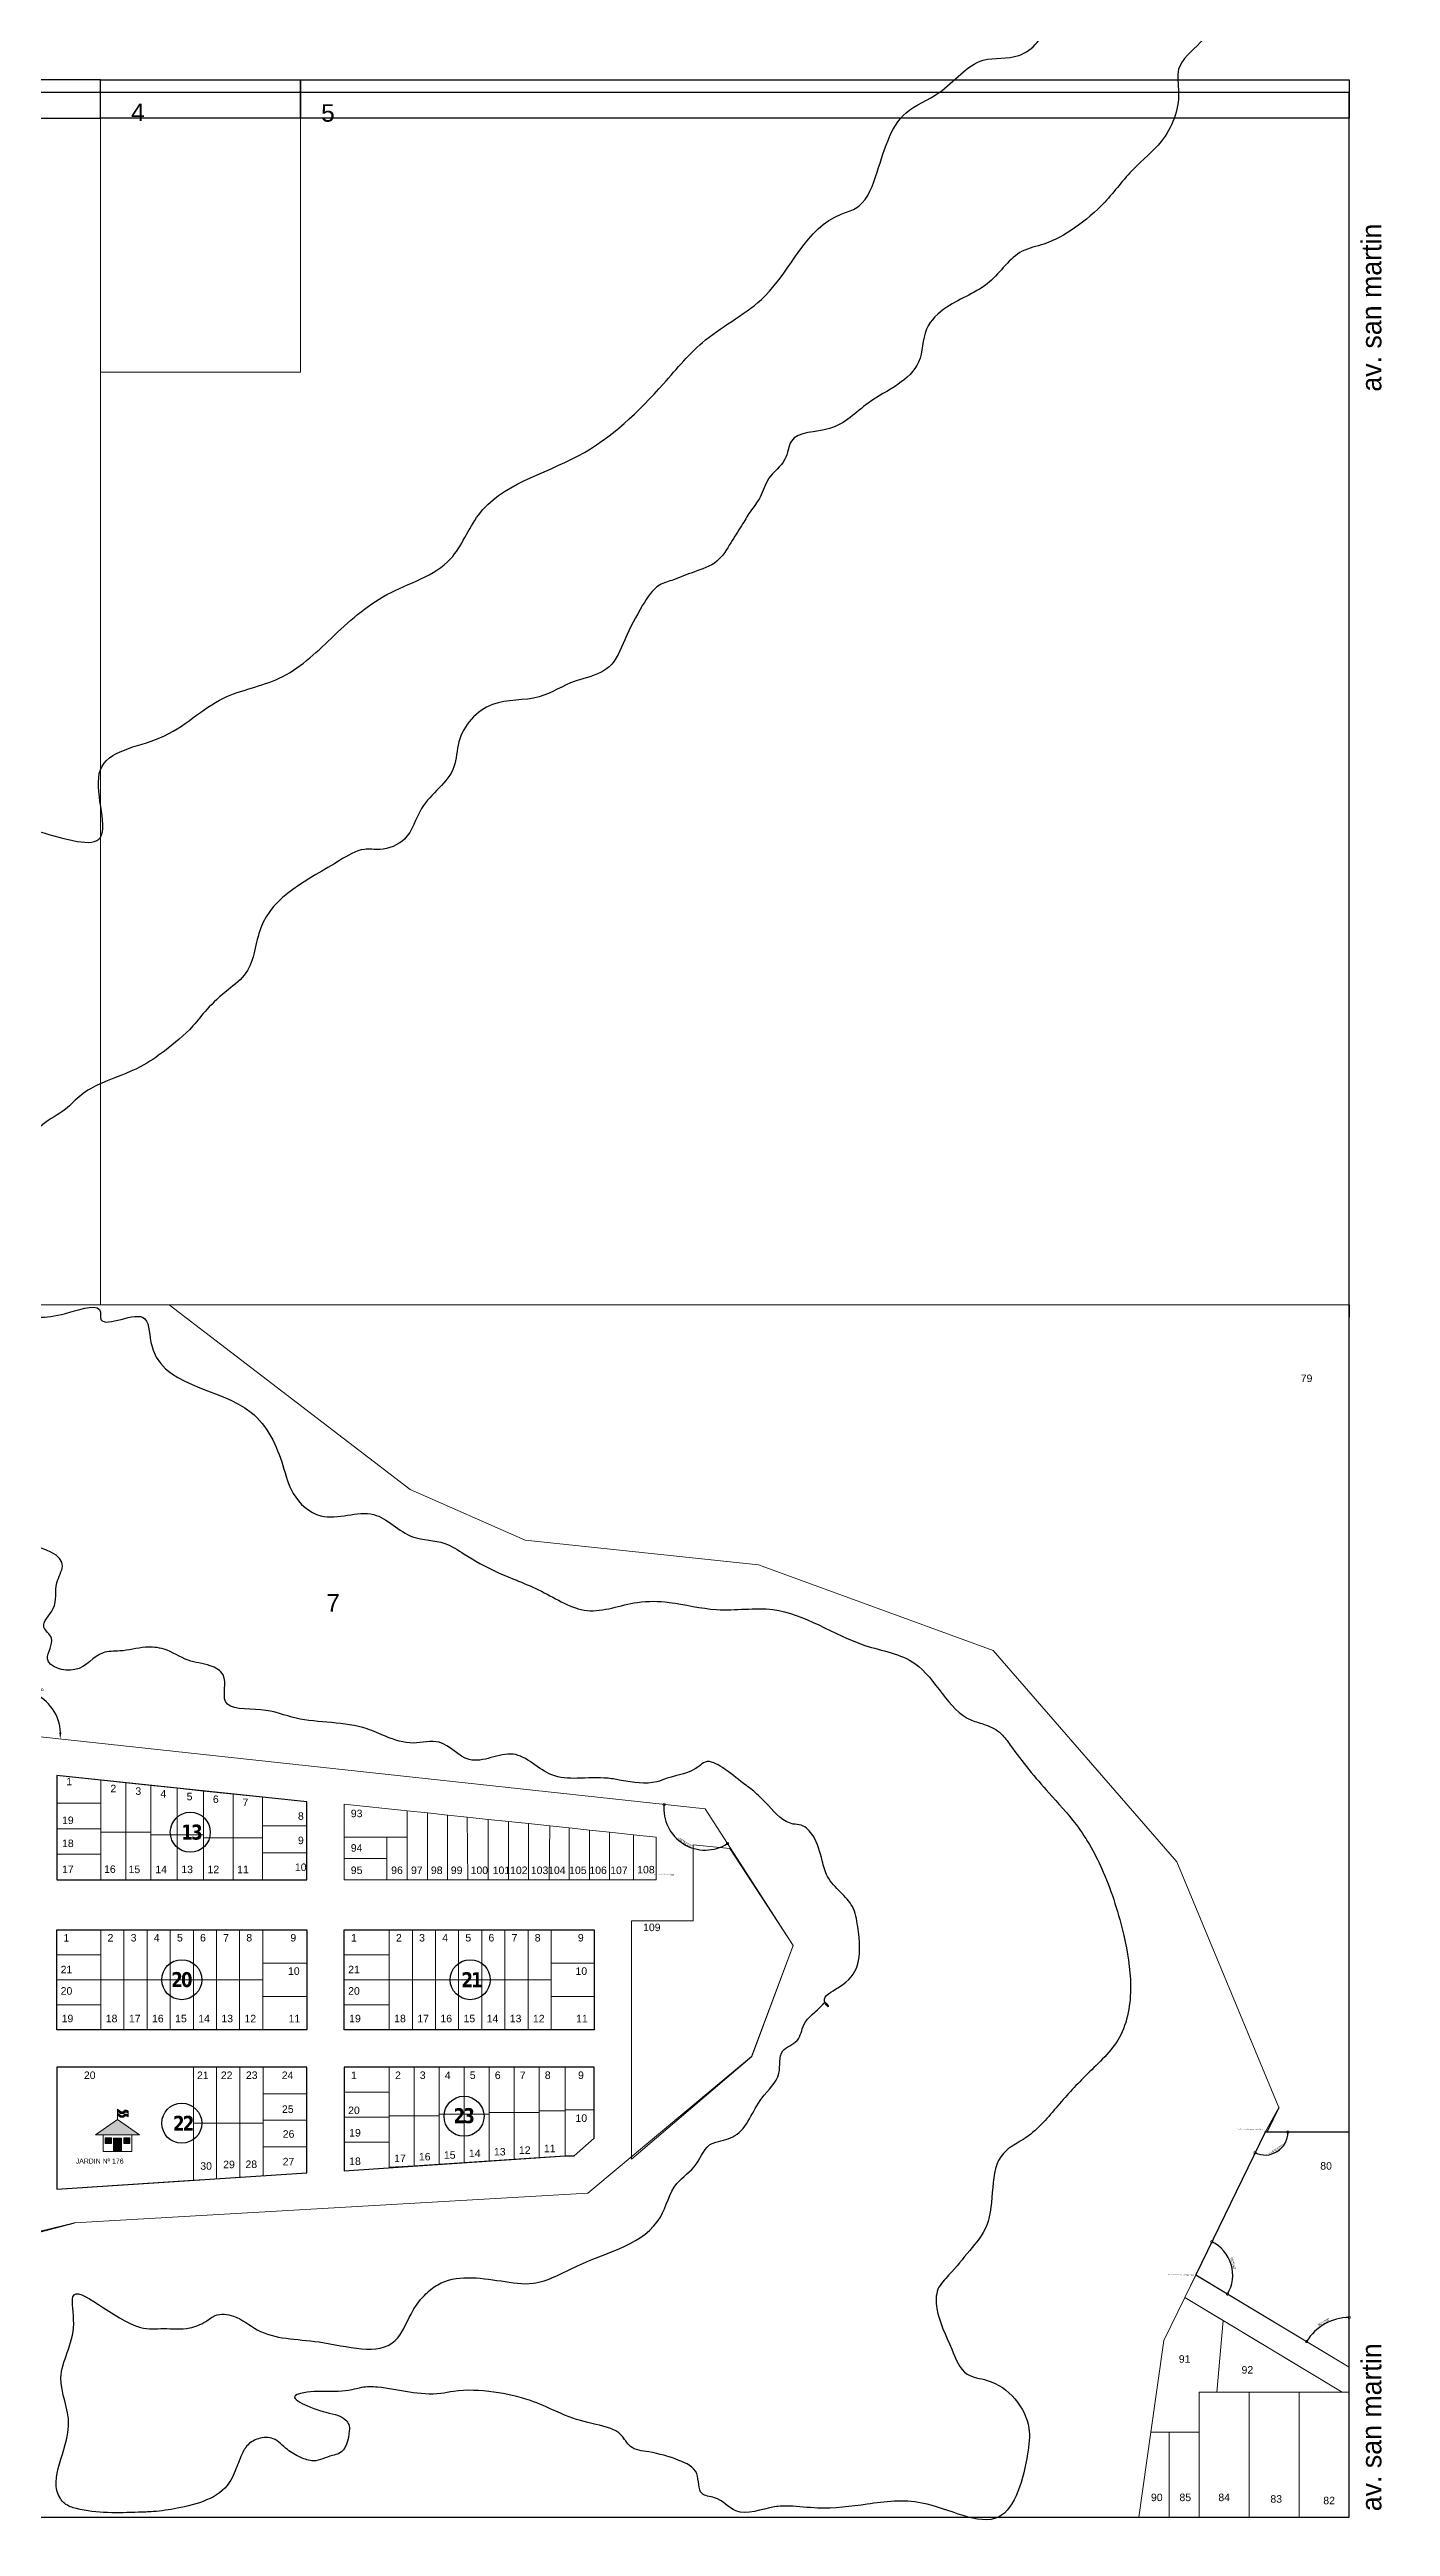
# Model space of a CAD drawing. Header units: millimetres. Extents: x 0 to 6558, y 60 to 10727.
# Drawn here: x 2660 to 3196, y 8426 to 9417 of the extents above; entities that cross this region are included whole.
import ezdxf

# ---------------------------------------------------------------- set-up
doc = ezdxf.new("R2010")
doc.units = ezdxf.units.MM
for name, color, linetype, lineweight in [('0 LAGUNA', 140, 'Continuous', 30), ('0 N° DE PARCELA', 255, 'Continuous', 25), ('0 SIG - PARCELAS', 252, 'Continuous', 18), ('EQUIPAMIENTOS', 10, 'Continuous', 18)]:
    doc.layers.add(name, color=color, linetype=linetype, lineweight=lineweight)
for name, color, linetype in [('0 NOMBRE DE CALLES', 255, 'Continuous'), ('0 N° DE MANZANA', 255, 'Continuous'), ('0 SIG - CHACRAS', 253, 'Continuous'), ('0 SIG - MANZANAS', 253, 'Continuous'), ('12ESPECIAL', 7, 'Continuous')]:
    doc.layers.add(name, color=color, linetype=linetype)
doc.layers.add('auxiliares', color=3, linetype='Continuous', plot=False)
doc.styles.add('ARIAL', font='arial.ttf')
doc.styles.get("Standard").update_dxf_attribs({"font": 'arial.ttf'})
doc.styles.add('STYLE1', font='arial.ttf')
doc.styles.add('taller4', font='', dxfattribs={"height": 0.9})
doc.styles.get('taller4').set_extended_font_data('Arial', italic=True, bold=True)
doc.dimstyles.new('Copia de 1-100', dxfattribs={"dimscale": 200, "dimtxt": 0.05, "dimasz": 0.01, "dimexe": 0.0035, "dimexo": 0.0035, "dimgap": 0.0015, "dimtad": 1, "dimzin": 4, "dimdsep": 46, "dimtxsty": 'ARIAL', "dimblk": 'DOTSMALL', "dimcen": 0.009, "dimdle": 0.0015, "dimclrd": 6, "dimclre": 256, "dimclrt": 6, "dimazin": 0, "dimtfac": 1, "dimtmove": 2, "dimatfit": 2, "dimldrblk": 'DOTSMALL', "dimfxl": 0.035, "dimfxlon": 1, "dimtfillclr": 6, "dimtolj": 2, "dimtzin": 0, "dimlwd": -1, "dimlwe": -1, "dimarcsym": 0})
doc.dimstyles.new('ISO-25', dxfattribs={"dimtxt": 2.5, "dimasz": 2.5, "dimexe": 1.25, "dimexo": 0.625, "dimtad": 1, "dimtxsty": 'Standard', "dimcen": 2.5, "dimadec": 0, "dimazin": 0, "dimtfac": 1, "dimtmove": 0, "dimatfit": 3, "dimfxl": 1, "dimarcsym": 0})

# ---------------------------------------------------------------- blocks, each defined once
blk = doc.blocks.new('ESCUELA')
at = {"linetype": 'Continuous'}
blk.add_hatch(color=256, dxfattribs=at).paths.add_polyline_path([(15.5, 33.6), (-29.1, 64.4), (-73.8, 33.6)])
h = blk.add_hatch(color=130, dxfattribs=at)
edge = h.paths.add_edge_path()
edge.add_spline(control_points=[(-7.8, 81.5), (-10.1, 82.8), (-13.9, 84.9), (-19.3, 77.2), (-24.9, 81.8), (-29.1, 85.3)], knot_values=[0, 0, 0, 0, 2.102185, 3.349937, 7.23201, 7.23201, 7.23201, 7.23201], degree=3, periodic=0)
edge.add_line((-29.1, 85.3), (-29.1, 81.5))
edge.add_spline(control_points=[(-29.1, 81.5), (-24.9, 78), (-19.3, 73.4), (-13.9, 81.1), (-10.1, 79), (-7.8, 77.7)], knot_values=[0, 0, 0, 0, 3.882072, 5.129825, 7.23201, 7.23201, 7.23201, 7.23201], degree=3, periodic=0)
edge.add_line((-7.8, 77.7), (-7.8, 81.5))
edge = h.paths.add_edge_path()
edge.add_spline(control_points=[(-7.8, 73.4), (-10.1, 74.7), (-13.9, 76.8), (-19.3, 69.1), (-24.9, 73.7), (-29.1, 77.2)], knot_values=[0, 0, 0, 0, 2.102185, 3.349937, 7.23201, 7.23201, 7.23201, 7.23201], degree=3, periodic=0)
edge.add_line((-29.1, 77.2), (-29.1, 73.8))
edge.add_spline(control_points=[(-29.1, 73.8), (-24.9, 70.3), (-19.3, 65.7), (-13.9, 73.5), (-10.1, 71.3), (-7.8, 70)], knot_values=[0, 0, 0, 0, 3.882072, 5.129825, 7.23201, 7.23201, 7.23201, 7.23201], degree=3, periodic=0)
edge.add_line((-7.8, 70), (-7.8, 73.4))
h = blk.add_hatch(color=256, dxfattribs=at)
h.paths.add_polyline_path([(-53.8, 27.3), (-53.8, 16.3), (-41.6, 16.3), (-41.6, 27.3)])
h.paths.add_polyline_path([(-21.1, 26.9), (-37.1, 26.9), (-37.1, 0), (-21.1, 0)])
h.paths.add_polyline_path([(-4.4, 27.3), (-16.7, 27.3), (-16.7, 16.3), (-4.4, 16.3)])
for p, q in [((-29.1, 64.4), (-73.8, 33.6)), ((-29.1, 64.4), (-29.1, 85.3)), ((-29.1, 64.4), (15.5, 33.6)), ((-73.8, 33.6), (15.5, 33.6))]:
    blk.add_line(p, q, dxfattribs=at)
at = {"color": 130, "linetype": 'Continuous'}
blk.add_line((-7.8, 81.5), (-7.8, 70), dxfattribs=at)
at = {"linetype": 'Continuous'}
blk.add_lwpolyline([(0, 33.6), (0, 0), (-58.2, 0), (-58.2, 33.6)], dxfattribs=at)
for points in [[(-53.8, 27.3), (-41.6, 27.3), (-41.6, 16.3), (-53.8, 16.3)], [(-37.1, 26.9), (-21.1, 26.9), (-21.1, 0), (-37.1, 0)], [(-4.4, 27.3), (-16.7, 27.3), (-16.7, 16.3), (-4.4, 16.3)]]:
    blk.add_lwpolyline(points, close=True, dxfattribs=at)
at = {"color": 130, "linetype": 'Continuous'}
for points in [[(-29.1, 85.3), (-17.4, 80.6), (-14.4, 83.2), (-7.8, 81.5)], [(-29.1, 81.5), (-17.4, 76.8), (-14.4, 79.4), (-7.8, 77.7)], [(-29.1, 77.2), (-17.4, 72.5), (-14.4, 75.1), (-7.8, 73.4)], [(-29.1, 73.8), (-17.4, 69.1), (-14.4, 71.8), (-7.8, 70)]]:
    blk.add_spline(points, degree=3, dxfattribs=at)
blk = doc.blocks.new('_DotSmall')
at = {"color": 0, "linetype": 'ByBlock', "const_width": 0.5}
blk.add_lwpolyline([(-0.0625, 0, 1), (0.0625, 0, 1)], format="xyb", close=True, dxfattribs=at)
blk = doc.blocks.new('*D74')
at = {"layer": 'auxiliares', "color": 0, "transparency": 16777216}
blk.add_arc((3146.3, 8584.1), 9.13, 244.11111, 360, dxfattribs=at)
at = {"layer": 'auxiliares', "color": 0, "transparency": 16777216, "xscale": 2, "yscale": 2, "zscale": 2}
for p, rotation in [((3155.43, 8584.1), 89.99999999999967), ((3142.31, 8575.89), 154.1111111111119)]:
    blk.add_blockref('_DotSmall', p, dxfattribs=dict(at, rotation=rotation))
at = {"layer": 'auxiliares', "color": 0, "transparency": 16777216, "insert": (3150.72, 8577.05), "char_height": 1, "attachment_point": 5, "rotation": 32.05556, "style": 'ARIAL'}
blk.add_mtext('\\A2;115°53\'20"', dxfattribs=at)
blk = doc.blocks.new('*D75')
at = {"layer": 'auxiliares', "color": 0, "transparency": 16777216}
blk.add_arc((3118.57, 8526.98), 14.8, 329.01621, 64.11111, dxfattribs=at)
at = {"layer": 'auxiliares', "color": 0, "transparency": 16777216, "xscale": 2, "yscale": 2, "zscale": 2}
for p, rotation in [((3125.04, 8540.29), 154.1111111111123), ((3131.26, 8519.36), 239.0162129114214)]:
    blk.add_blockref('_DotSmall', p, dxfattribs=dict(at, rotation=rotation))
at = {"layer": 'auxiliares', "color": 0, "transparency": 16777216, "insert": (3133.54, 8531.43), "char_height": 1, "attachment_point": 5, "rotation": 286.56366, "style": 'ARIAL'}
blk.add_mtext('\\A2;95°5\'42"', dxfattribs=at)
blk = doc.blocks.new('*D76')
at = {"layer": 'auxiliares', "color": 0, "transparency": 16777216}
blk.add_arc((3179.98, 8490.1), 19.89, 90, 149.01621, dxfattribs=at)
at = {"layer": 'auxiliares', "color": 0, "transparency": 16777216, "xscale": 2, "yscale": 2, "zscale": 2}
for p, rotation in [((3179.98, 8510), 359.9999999999999), ((3162.92, 8500.35), 239.0162129114217)]:
    blk.add_blockref('_DotSmall', p, dxfattribs=dict(at, rotation=rotation))
at = {"layer": 'auxiliares', "color": 0, "transparency": 16777216, "insert": (3169.78, 8508.12), "char_height": 1, "attachment_point": 5, "rotation": 29.50811, "style": 'ARIAL'}
blk.add_mtext('\\A2;59°0\'58"', dxfattribs=at)
blk = doc.blocks.new('*D72')
at = {"layer": 'auxiliares', "color": 0, "lineweight": -2, "transparency": 16777216}
blk.add_arc((2646.57, 8743.32), 17.86, 1.85265, 132.71957, dxfattribs=at)
at = {"layer": 'auxiliares', "color": 0, "transparency": 16777216}
for points in [[(2634.76, 8756.15), (2634.15, 8756.72), (2632.74, 8754.61)], [(2664.83, 8743.88), (2664, 8743.91), (2664.32, 8741.39)]]:
    blk.add_solid(points, dxfattribs=at)
at = {"layer": 'auxiliares', "color": 0, "transparency": 16777216, "insert": (2654.19, 8761.52), "char_height": 2.5, "attachment_point": 5, "rotation": 337.28611}
blk.add_mtext('147°', dxfattribs=at)
blk = doc.blocks.new('*D73')
at = {"layer": 'auxiliares', "color": 0, "transparency": 16777216}
blk.add_arc((2922.36, 8713.48), 16.52, 173.825, 302.70556, dxfattribs=at)
at = {"layer": 'auxiliares', "color": 0, "transparency": 16777216, "xscale": 2, "yscale": 2, "zscale": 2}
for p, rotation in [((2905.94, 8715.25), 83.82500000000022), ((2931.28, 8699.58), 32.70555555555591)]:
    blk.add_blockref('_DotSmall', p, dxfattribs=dict(at, rotation=rotation))
at = {"layer": 'auxiliares', "color": 0, "transparency": 16777216, "insert": (2914.1, 8700.12), "char_height": 1, "attachment_point": 5, "rotation": 328.26528, "style": 'ARIAL'}
blk.add_mtext('\\A2;128°52\'50"', dxfattribs=at)

msp = doc.modelspace()

# ---------------------------------------------------------------- linework, layer by layer
at = {"layer": '0 LAGUNA'}
msp.add_spline([(2418.939, 9218.223), (2437.344, 9225.666), (2438.177, 9234.817), (2444.006, 9246.462), (2446.504, 9257.276), (2446.504, 9271.417), (2453.165, 9286.39), (2462.737, 9298.306), (2473.398, 9313.402), (2477.851, 9320.446), (2478.098, 9327.489), (2475.284, 9343.735), (2472.405, 9350.324), (2472.776, 9355.892), (2474.356, 9359.882), (2477.514, 9361.832), (2481.509, 9363.78), (2484.946, 9366.193), (2487.733, 9369.441), (2487.733, 9374.081), (2484.015, 9378.019), (2480.91, 9379.815), (2487.924, 9393.343), (2492.187, 9396.947), (2498.09, 9400.105), (2505.961, 9405.629), (2506.453, 9410.215), (2511.917, 9420.105), (2519.148, 9426.472), (2527.899, 9429.386), (2530.309, 9427.992), (2534.496, 9426.978), (2537.286, 9430.019), (2537.793, 9436.355), (2545.53, 9441.55), (2550.097, 9444.211), (2554.409, 9450.673), (2563.264, 9457.927), (2568.358, 9466.674), (2574.727, 9471.128), (2589.242, 9479.653), (2604.242, 9485.692), (2616.109, 9507.611), (2620.586, 9517.452), (2623.721, 9522.82), (2629.318, 9524.609), (2635.139, 9524.609), (2637.378, 9525.504), (2645.438, 9525.28), (2661.558, 9524.833), (2676.111, 9532.661), (2677.007, 9540.713), (2679.469, 9546.752), (2681.708, 9552.344), (2691.56, 9556.251), (2702.082, 9566.658), (2710.814, 9567.329), (2718.874, 9567.553), (2737.124, 9591.932), (2738.248, 9598.669), (2751.409, 9608.215), (2763.762, 9614.391), (2778.585, 9632.2), (2796.626, 9643.039), (2806.191, 9651.588), (2811.225, 9662.15), (2815.756, 9669.19), (2845.473, 9690.574), (2867.703, 9696.681), (2883.819, 9701.678), (2894.934, 9708.34), (2907.161, 9713.892), (2916.608, 9721.664), (2936.616, 9731.658), (2944.952, 9736.654), (2951.621, 9743.872), (2953.844, 9751.089), (2954.4, 9763.858), (2948.286, 9775.967), (2938.283, 9775.967), (2924.945, 9769.966), (2904.382, 9766.079), (2893.823, 9758.307), (2884.375, 9749.424), (2873.816, 9740.541), (2863.257, 9731.658), (2849.919, 9726.661), (2832.135, 9719.999), (2822.131, 9716.112), (2809.905, 9713.337), (2804.347, 9708.34), (2790.679, 9701.122), (2790.679, 9700.012), (2779.894, 9703.343), (2776.56, 9705.564), (2761.554, 9706.119), (2749.884, 9701.678), (2744.882, 9695.571), (2735.99, 9685.577), (2724.189, 9678.36), (2710.425, 9676.694), (2698.755, 9655.597), (2692.086, 9650.045), (2677.081, 9641.717), (2663.187, 9631.169), (2652.719, 9617.101), (2644.273, 9603.381), (2639.685, 9606.627), (2630.125, 9605.1), (2626.492, 9600.516), (2624.007, 9594.213), (2622.669, 9587.528), (2618.654, 9582.18), (2614.256, 9577.023), (2607.183, 9571.294), (2601.256, 9566.71), (2593.608, 9564.609), (2590.167, 9563.845), (2586.535, 9563.272), (2571.759, 9562.187), (2561.004, 9550.907), (2557.509, 9544.46), (2548.906, 9534.254), (2539.496, 9528.614), (2513.155, 9505.812), (2491.846, 9491.392), (2471.226, 9481.092), (2448.861, 9461.351), (2443.873, 9455.704), (2434.895, 9446.07), (2426.582, 9437.766), (2418.934, 9433.115), (2408.958, 9426.139), (2400.644, 9420.105), (2395.989, 9420.105), (2392.663, 9414.512), (2386.678, 9409.197), (2382.688, 9400.105), (2380.028, 9393.584), (2380.36, 9388.269), (2392.663, 9383.286), (2395.656, 9383.286), (2399.979, 9382.289), (2401.309, 9379.632), (2385.987, 9381.781), (2381.536, 9387.232), (2367.608, 9390.244), (2356.838, 9386.371), (2352.818, 9383.646), (2348.941, 9380.633), (2346.069, 9378.195), (2330.068, 9365.158), (2326.897, 9354.548), (2326.676, 9344.439), (2319.388, 9325.672), (2310.206, 9318.142), (2308.152, 9309.573), (2303.199, 9304.866), (2310.085, 9296.055), (2303.757, 9286.946), (2302.64, 9283.524), (2302.566, 9279.21), (2290.094, 9235.81), (2290.872, 9207.826), (2290.872, 9193.834), (2293.985, 9176.733), (2298.653, 9163.518), (2299.431, 9157.299), (2304.1, 9142.53), (2316.268, 9108.573), (2343.103, 9093.253), (2344.637, 9083.296), (2351.538, 9075.636), (2360.738, 9065.679), (2364.572, 9063.381), (2370.706, 9059.551), (2370.706, 9051.892), (2372.239, 9044.998), (2373.006, 9032.743), (2378.373, 9027.382), (2386.807, 9025.85), (2403.675, 9025.85), (2413.643, 9030.445), (2419.01, 9038.105), (2425.144, 9038.105), (2428.211, 9035.041), (2428.977, 9025.85), (2429.744, 9019.722), (2430.511, 9012.828), (2432.044, 9005.935), (2435.111, 9002.871), (2444.312, 8998.275), (2480.348, 8994.445), (2491.082, 8995.977), (2504.117, 8995.977), (2517.918, 8992.148), (2523.285, 8988.318), (2523.285, 8982.19), (2527.886, 8973.765), (2533.253, 8967.637), (2534.786, 8963.807), (2535.553, 8950.02), (2534.786, 8941.595), (2520.218, 8936.233), (2516.384, 8925.509), (2500.208, 8920.903), (2484.615, 8919.487), (2478.945, 8918.071), (2471.858, 8909.865), (2472.803, 8899.19), (2482.253, 8893.053), (2491.703, 8891.637), (2495.483, 8893.525), (2499.735, 8894.469), (2506.351, 8894.469), (2507.768, 8887.861), (2507.296, 8882.669), (2507.768, 8877.004), (2508.713, 8870.868), (2512.021, 8867.092), (2517.691, 8863.315), (2529.031, 8859.539), (2529.503, 8870.396), (2533.283, 8877.004), (2538.953, 8880.309), (2545.568, 8879.365), (2548.876, 8877.476), (2550.294, 8867.564), (2546.986, 8864.732), (2546.041, 8862.372), (2546.986, 8854.819), (2549.821, 8850.571), (2554.074, 8850.571), (2553.601, 8844.907), (2555.491, 8838.77), (2561.161, 8834.994), (2572.711, 8835.93), (2578.757, 8843.018), (2574.864, 8858.595), (2577.226, 8862.844), (2583.842, 8865.676), (2597.072, 8865.204), (2602.742, 8866.62), (2605.577, 8867.092), (2611.72, 8863.787), (2616.917, 8859.539), (2621.642, 8860.955), (2623.06, 8853.403), (2616.445, 8851.043), (2611.72, 8843.962), (2606.994, 8842.074), (2603.687, 8831.69), (2602.269, 8823.193), (2601.324, 8820.361), (2606.049, 8809.504), (2610.302, 8812.809), (2612.192, 8820.361), (2620.697, 8818.473), (2619.28, 8812.809), (2618.807, 8809.032), (2620.967, 8801.469)], degree=3, dxfattribs=at)
at = {"layer": '0 LAGUNA', "start_tangent": (-0.6782069, -0.734871), "end_tangent": (-0.0487753, 0.9988098)}
msp.add_spline([(2418.939, 9218.223), (2418.939, 9208.07), (2416.681, 9200.738), (2413.858, 9189.458), (2411.035, 9179.305), (2408.776, 9172.537), (2408.776, 9159), (2408.776, 9147.156), (2408.776, 9135.875), (2411.035, 9124.595), (2418.939, 9108.238), (2430.231, 9096.957), (2443.782, 9091.881), (2454.509, 9088.497), (2472.576, 9081.729), (2482.174, 9073.832), (2494.595, 9071.012), (2502.5, 9066.5), (2551.221, 9076.645), (2565.562, 9078.237), (2576.717, 9079.828), (2589.465, 9079.828), (2613.367, 9079.828), (2632.968, 9081.984), (2630.39, 9101.421), (2630.66, 9102.121), (2680.439, 9102.121), (2680.439, 9129.176), (2704.196, 9141.912), (2729.691, 9157.83), (2752, 9165.79), (2772.716, 9181.708), (2795.024, 9199.219), (2820.52, 9213.546), (2831.626, 9231.056), (2871.527, 9254.745), (2905.688, 9283.588), (2922.468, 9301.099), (2946.191, 9318.609), (2976.682, 9351.425), (2982.335, 9353.63), (2990.511, 9366.365), (3002.775, 9392.004), (3015.948, 9400.105), (3033.591, 9412.999), (3047.803, 9414.917), (3055.101, 9420.105), (3059.326, 9425.662), (3067.392, 9431.034), (3072.002, 9435.638), (3089.645, 9462.228), (3098.59, 9474.601), (3106.847, 9479.413), (3114.416, 9489.036), (3109.095, 9502.196), (3126.113, 9505.533), (3128.178, 9511.032), (3136.434, 9516.531), (3143.315, 9526.155), (3149.508, 9535.091), (3153.636, 9541.277), (3154.325, 9551.588), (3159.141, 9556.399), (3162.582, 9563.273), (3164.646, 9570.147), (3179.979, 9594.447), (3191.023, 9607.347), (3199.979, 9618.73), (3204.979, 9636.183), (3204.979, 9652.878), (3216.848, 9670.206), (3235.722, 9693.31), (3241.735, 9713.332), (3247.748, 9726.68), (3263.782, 9740.028), (3276.475, 9749.372), (3285.828, 9757.38), (3293.845, 9763.387), (3307.207, 9763.387), (3313.887, 9763.387), (3325.913, 9766.724), (3349.964, 9768.059), (3367.334, 9768.059), (3382.7, 9766.057), (3374.015, 9756.046), (3355.976, 9750.039), (3343.951, 9738.693), (3341.279, 9729.35), (3335.934, 9720.006), (3327.249, 9708.66), (3315.892, 9700.651), (3305.203, 9676.625), (3301.194, 9662.609), (3289.169, 9630.574), (3285.16, 9627.237), (3273.135, 9609.885), (3264.45, 9596.537), (3251.088, 9591.865), (3237.727, 9582.521), (3229.042, 9577.182), (3215.68, 9568.506), (3213.676, 9559.162), (3199.979, 9559.162), (3180.079, 9559.162), (3180.079, 9547.816), (3179.979, 9524.457), (3172.255, 9509.775), (3164.906, 9494.424), (3142.38, 9460.371), (3134.274, 9445.332), (3120.378, 9420.105), (3111.74, 9409.445), (3111.74, 9400.105), (3104.746, 9380.553), (3093.746, 9369.564), (3082.166, 9356.261), (3070.008, 9345.85), (3057.849, 9339.488), (3049.164, 9336.596), (3036.054, 9324.307), (3019.049, 9314.24), (3010.861, 9305.432), (3007.712, 9292.219), (2999.525, 9283.411), (2987.559, 9275.861), (2972.1, 9265.651), (2956.823, 9260.601), (2954.232, 9253.355), (2947.738, 9245.633), (2944.337, 9238.219), (2940.317, 9232.35), (2936.916, 9226.79), (2932.587, 9219.994), (2927.021, 9212.581), (2917.745, 9208.256), (2909.706, 9205.167), (2904.14, 9203.005), (2897.337, 9194.973), (2890.176, 9181.186), (2883.921, 9170.319), (2873.859, 9165.7), (2870.324, 9164.614), (2855.989, 9158.337), (2837.215, 9155.268), (2823.809, 9140.302), (2821.854, 9130.374), (2808.882, 9113.665), (2802.055, 9101.389), (2792.156, 9097.296), (2786.012, 9097.296), (2776.112, 9092.863), (2744.544, 9065.859), (2738.666, 9047.915), (2731.481, 9041.064), (2722.99, 9033.234), (2717.438, 9026.709), (2706.008, 9016.595), (2696.537, 9010.397), (2680.439, 9003.546), (2672.697, 8998.978), (2666.492, 8993.432), (2657.348, 8987.233), (2648.997, 8979.654), (2632.489, 8977.112), (2619.792, 8976.467), (2600.851, 8973.858), (2595.952, 8973.858), (2578.692, 8963.736), (2566.895, 8954.57), (2565.584, 8942.784), (2568.206, 8930.344), (2587.213, 8931.653), (2593.768, 8931.653), (2602.288, 8929.034), (2610.229, 8920.471), (2628.505, 8910.105), (2637.025, 8910.105), (2644.891, 8910.105), (2656.689, 8910.105), (2668.182, 8912.106), (2680.439, 8912.106), (2680.439, 8910.105), (2697.325, 8910.105), (2700.602, 8900.224), (2740.744, 8872.077), (2753.426, 8850.77), (2757.553, 8839.636), (2768.613, 8830.673), (2789.743, 8831.191), (2805.318, 8822.31), (2818.188, 8819.673), (2825.977, 8815.375), (2838.611, 8808.403), (2856.857, 8800.512), (2875.078, 8792.814), (2895.234, 8796.063), (2907.916, 8796.063), (2926.939, 8793.183), (2949.42, 8793.183), (2986.238, 8778.876), (3006.219, 8771.618), (3028.924, 8748.935), (3034.373, 8747.121), (3040.731, 8743.491), (3044.364, 8738.955), (3059.803, 8719.902), (3070.702, 8707.2), (3081.601, 8688.147), (3089.774, 8662.743), (3092.499, 8642.782), (3087.958, 8621.914), (3075.243, 8607.398), (3063.436, 8594.696), (3050.721, 8581.994), (3041.639, 8575.643), (3034.862, 8546.589), (3028.173, 8536.822), (3019.854, 8526.98), (3015.475, 8521.294), (3015.037, 8513.639), (3020.956, 8497.339), (3027.118, 8487.337), (3035.204, 8484.837), (3051.813, 8465.732), (3051.315, 8455.492), (3039.615, 8430.105), (3009.028, 8435.757), (2987.132, 8435.296), (2967.31, 8433.712), (2955.976, 8434.55), (2950.1, 8434.201), (2934.591, 8432.648), (2926.043, 8437.881), (2921.08, 8439.534), (2918.943, 8447.522), (2911.864, 8452.804), (2899.747, 8456.182), (2892.42, 8458.434), (2888.757, 8462.938), (2878.613, 8467.161), (2866.496, 8470.82), (2862.551, 8472.509), (2852.407, 8476.732), (2837.754, 8480.11), (2821.692, 8480.391), (2816.62, 8479.547), (2791.26, 8482.085), (2784.846, 8481.932), (2781.028, 8481.017), (2759.168, 8479.13), (2759.129, 8479.116), (2770.65, 8472.068), (2778.584, 8468.963), (2779.806, 8467.132), (2779.996, 8464.637), (2775.835, 8455.537), (2773.239, 8454.774), (2765.602, 8452.638), (2760.562, 8454.011), (2755.225, 8457.103), (2749.566, 8461.487), (2743.609, 8461.487), (2739.027, 8458.588), (2736.613, 8454.337), (2733.987, 8447.756), (2732.002, 8443.941), (2711.153, 8433.665), (2701.482, 8432.323), (2695.706, 8432.054), (2670.856, 8433.53), (2666.154, 8435.543), (2664.408, 8437.556), (2667.723, 8466.899), (2664.651, 8485.783), (2669.737, 8507.443), (2669.451, 8518.305), (2696.462, 8506.021), (2705.709, 8505.547), (2716.142, 8505.784), (2722.543, 8508.389), (2726.337, 8510.758), (2733.687, 8510.521), (2743.171, 8505.073), (2767.911, 8500.184), (2798.3, 8500.717), (2804.697, 8511.368), (2810.029, 8518.825), (2815.36, 8523.086), (2840.701, 8524.58), (2853.49, 8523.661), (2871.339, 8530.707), (2904.432, 8550.164), (2911.053, 8563.55), (2918.788, 8571.307), (2925.185, 8579.614), (2926.61, 8580.073), (2934.248, 8582.736), (2945.019, 8597.715), (2951.824, 8607.686), (2953.4, 8616.608), (2959.134, 8620.824), (2961.805, 8627.103), (2969.488, 8635.341), (2970.283, 8635.939), (2971.564, 8634.303), (2970.472, 8635.5), (2974.531, 8641.273), (2982.818, 8649.67), (2983.343, 8666.463), (2981.242, 8674.335), (2976.514, 8680.107), (2971.261, 8686.405), (2969.16, 8692.702), (2965.482, 8702.674), (2960.754, 8706.872), (2957.603, 8707.397), (2947.621, 8714.744), (2942.368, 8719.992), (2937.64, 8723.665), (2929.235, 8729.963), (2922.387, 8732.171), (2919.779, 8730.416), (2907.171, 8725.676), (2902.969, 8724.304), (2888.785, 8724.853), (2883.531, 8725.676), (2871.133, 8725.676), (2861.017, 8727.048), (2845.504, 8735.317), (2827.948, 8733.185), (2815.954, 8740.092), (2805.611, 8739.793), (2794.53, 8742.479), (2787.143, 8745.463), (2758.714, 8749.75), (2744.573, 8753.109), (2730.431, 8756.468), (2729.521, 8767.021), (2724.349, 8770.711), (2715.484, 8772.925), (2705.88, 8777.353), (2698.493, 8778.091), (2688.151, 8776.615), (2681.502, 8775.877), (2670.159, 8769.156), (2659.291, 8773.495), (2660.817, 8781.781), (2657.862, 8786.209), (2661.556, 8793.589), (2663.033, 8803.921), (2665.249, 8810.563), (2651.213, 8819.419), (2640.132, 8819.419), (2634.961, 8810.563), (2631.127, 8806.916), (2620.967, 8801.469)], degree=3, dxfattribs=at)
at = {"layer": '0 N° DE MANZANA'}
for centre in [(2716.379, 8704.105), (2712.984, 8645.105), (2828.354, 8645.105), (2712.979, 8587.705), (2825.879, 8590.485)]:
    msp.add_circle(centre, 8, dxfattribs=at)
at = {"layer": '0 SIG - CHACRAS'}
msp.add_lwpolyline([(2199.979, 8430.105), (3179.979, 8430.105), (3179.979, 9400.105), (2199.979, 9400.105)], close=True, dxfattribs=at)
at = {"layer": '0 SIG - MANZANAS'}
for points in [[(2662.979, 8726.745), (2662.979, 8685.105), (2762.979, 8685.105), (2762.979, 8716.225), (2662.979, 8726.745)], [(2662.979, 8610.105), (2662.979, 8561.265), (2762.979, 8567.875), (2762.979, 8610.105), (2662.979, 8610.105)]]:
    msp.add_lwpolyline(points, dxfattribs=at)
for points in [[(2662.979, 8665.105), (2762.979, 8665.105), (2762.979, 8625.105), (2662.979, 8625.105)], [(2777.979, 8665.105), (2877.979, 8665.105), (2877.979, 8625.105), (2777.979, 8625.105)], [(2866.379, 8574.705), (2869.959, 8574.705), (2877.979, 8581.765), (2877.979, 8610.105), (2777.979, 8610.105), (2777.979, 8568.705)]]:
    msp.add_lwpolyline(points, close=True, dxfattribs=at)
at = {"layer": '0 SIG - PARCELAS'}
for points in [[(2199.979, 9405.105), (2199.979, 8915.105), (2680.439, 8915.105), (2680.439, 9405.105)], [(2760.439, 9405.105), (2760.439, 9288.255), (2680.439, 9288.255), (2680.439, 8915.105), (3179.979, 8915.105), (3179.979, 9405.105)], [(2554.279, 8430.105), (2543.703, 8517.112), (2670.016, 8547.852), (2875.374, 8559.712), (2940.837, 8614.399), (2957.48, 8658.782), (2922.359, 8713.476), (2646.568, 8743.315), (2436.329, 8915.105), (2707.979, 8915.105), (2804.396, 8841.173), (2850.33, 8820.922), (2943.614, 8811.094), (3037.575, 8776.87), (3111.033, 8692.324), (3151.837, 8593.951), (3146.299, 8584.105), (3118.573, 8526.978), (3114.189, 8517.944), (3105.867, 8500.797), (3100.657, 8464.105), (3095.829, 8430.105)], [(3179.979, 8915.105), (2707.979, 8915.105), (2804.396, 8841.173), (2850.33, 8820.922), (2943.614, 8811.094), (3037.575, 8776.87), (3111.033, 8692.324), (3151.837, 8593.951), (3146.299, 8584.105), (3179.979, 8584.105)], [(2680.629, 8724.895), (2680.629, 8715.705), (2662.979, 8715.705), (2662.979, 8726.745)], [(2690.629, 8723.835), (2690.629, 8704.105), (2680.629, 8704.115), (2680.629, 8724.895)], [(2700.629, 8722.785), (2700.629, 8704.105), (2690.629, 8704.105), (2690.629, 8723.835)], [(2711.129, 8721.675), (2711.129, 8703.005), (2700.629, 8703.005), (2700.629, 8722.785)], [(2721.629, 8720.575), (2721.629, 8703.005), (2711.129, 8703.005), (2711.129, 8721.675)], [(2733.479, 8719.325), (2733.479, 8701.905), (2721.629, 8701.905), (2721.629, 8720.575)], [(2662.979, 8705.505), (2680.629, 8705.505), (2680.629, 8715.705), (2662.979, 8715.705)], [(2745.329, 8718.075), (2745.329, 8701.905), (2733.479, 8701.905), (2733.479, 8719.325)], [(2745.329, 8706.605), (2762.979, 8706.605), (2762.979, 8716.225), (2745.329, 8718.075)], [(2803.109, 8702.145), (2777.979, 8702.145), (2777.979, 8715.335), (2803.109, 8712.675)], [(2803.109, 8685.105), (2811.209, 8685.105), (2811.209, 8711.825), (2803.109, 8712.675)], [(2811.209, 8685.105), (2819.329, 8685.105), (2819.329, 8710.965), (2811.209, 8711.825)], [(2819.329, 8685.105), (2827.379, 8685.105), (2827.086, 8710.143), (2819.329, 8710.965)], [(2827.086, 8710.143), (2827.379, 8685.105), (2835.529, 8685.105), (2835.588, 8709.245)], [(2662.979, 8695.305), (2680.629, 8695.305), (2680.629, 8705.505), (2662.979, 8705.505)], [(2680.629, 8685.105), (2690.629, 8685.105), (2690.629, 8704.105), (2680.629, 8704.115)], [(2690.629, 8685.105), (2700.629, 8685.105), (2700.629, 8704.105), (2690.629, 8704.105)], [(2700.629, 8685.105), (2711.129, 8685.105), (2711.129, 8703.005), (2700.629, 8703.005)], [(2711.129, 8685.105), (2721.629, 8685.105), (2721.629, 8703.005), (2711.129, 8703.005)], [(2721.629, 8685.105), (2733.479, 8685.105), (2733.479, 8701.905), (2721.629, 8701.905)], [(2733.479, 8685.105), (2745.329, 8685.105), (2745.329, 8701.905), (2733.479, 8701.905)], [(2745.329, 8695.855), (2762.979, 8695.855), (2762.979, 8706.605), (2745.329, 8706.605)], [(2795.059, 8693.645), (2795.059, 8702.145), (2777.979, 8702.145), (2777.979, 8693.645)], [(2795.059, 8702.145), (2795.059, 8685.105), (2803.109, 8685.105), (2803.109, 8702.145)], [(2835.588, 8709.245), (2835.529, 8685.105), (2843.629, 8685.105), (2843.679, 8708.385)], [(2843.679, 8708.385), (2843.629, 8685.105), (2851.709, 8685.105), (2851.629, 8707.545)], [(2851.629, 8707.545), (2851.709, 8685.105), (2859.899, 8685.105), (2860.142, 8706.643)], [(2860.142, 8706.643), (2859.899, 8685.105), (2867.899, 8685.105), (2867.899, 8705.825)], [(2867.899, 8705.825), (2867.899, 8685.105), (2876.039, 8685.105), (2876.039, 8704.965)], [(2884.139, 8685.105), (2884.139, 8704.105), (2876.039, 8704.965), (2876.039, 8685.105)], [(2884.139, 8685.105), (2893.639, 8685.105), (2893.639, 8703.105), (2884.139, 8704.105)], [(2893.639, 8685.105), (2902.779, 8685.105), (2902.779, 8702.143), (2893.639, 8703.105)], [(2662.979, 8685.105), (2680.629, 8685.105), (2680.629, 8695.305), (2662.979, 8695.305)], [(2745.329, 8685.105), (2762.979, 8685.105), (2762.979, 8695.855), (2745.329, 8695.855)], [(2795.059, 8685.105), (2795.059, 8693.645), (2777.979, 8693.645), (2777.979, 8685.105)], [(2941.024, 8614.415), (2957.48, 8658.782), (2932.174, 8697.59), (2917.534, 8699.124), (2917.534, 8668.654), (2892.895, 8668.654), (2892.895, 8573.377)], [(2680.609, 8655.105), (2662.979, 8655.105), (2662.979, 8665.105), (2680.609, 8665.105)], [(2689.859, 8645.105), (2680.609, 8645.105), (2680.609, 8665.105), (2689.859, 8665.105)], [(2699.109, 8645.105), (2689.859, 8645.105), (2689.859, 8665.105), (2699.109, 8665.105)], [(2708.359, 8645.105), (2699.109, 8645.105), (2699.109, 8665.105), (2708.359, 8665.105)], [(2717.609, 8645.105), (2708.359, 8645.105), (2708.359, 8665.105), (2717.609, 8665.105)], [(2726.859, 8645.105), (2717.609, 8645.105), (2717.609, 8665.105), (2726.859, 8665.105)], [(2736.109, 8645.105), (2726.859, 8645.105), (2726.859, 8665.105), (2736.109, 8665.105)], [(2745.359, 8645.105), (2736.109, 8645.105), (2736.109, 8665.105), (2745.359, 8665.105)], [(2762.979, 8651.755), (2745.359, 8651.755), (2745.359, 8665.105), (2762.979, 8665.105)], [(2795.979, 8655.105), (2777.979, 8655.105), (2777.979, 8665.105), (2795.979, 8665.105)], [(2805.229, 8645.105), (2795.979, 8645.105), (2795.979, 8665.105), (2805.229, 8665.105)], [(2814.479, 8645.105), (2805.229, 8645.105), (2805.229, 8665.105), (2814.479, 8665.105)], [(2823.729, 8645.105), (2814.479, 8645.105), (2814.479, 8665.105), (2823.729, 8665.105)], [(2832.979, 8645.105), (2823.729, 8645.105), (2823.729, 8665.105), (2832.979, 8665.105)], [(2842.229, 8645.105), (2832.979, 8645.105), (2832.979, 8665.105), (2842.229, 8665.105)], [(2851.479, 8645.105), (2842.229, 8645.105), (2842.229, 8665.105), (2851.479, 8665.105)], [(2860.729, 8645.105), (2851.479, 8645.105), (2851.479, 8665.105), (2860.729, 8665.105)], [(2877.979, 8651.755), (2860.729, 8651.755), (2860.729, 8665.105), (2877.979, 8665.105)], [(2662.979, 8645.105), (2680.609, 8645.105), (2680.609, 8655.105), (2662.979, 8655.105)], [(2745.359, 8638.455), (2762.979, 8638.455), (2762.979, 8651.755), (2745.359, 8651.755)], [(2777.979, 8645.105), (2795.979, 8645.105), (2795.979, 8655.105), (2777.979, 8655.105)], [(2860.729, 8638.455), (2877.979, 8638.455), (2877.979, 8651.755), (2860.729, 8651.755)], [(2662.979, 8635.105), (2680.609, 8635.105), (2680.609, 8645.105), (2662.979, 8645.105)], [(2680.609, 8625.105), (2689.859, 8625.105), (2689.859, 8645.105), (2680.609, 8645.105)], [(2689.859, 8625.105), (2699.109, 8625.105), (2699.109, 8645.105), (2689.859, 8645.105)], [(2699.109, 8625.105), (2708.359, 8625.105), (2708.359, 8645.105), (2699.109, 8645.105)], [(2708.359, 8625.105), (2717.609, 8625.105), (2717.609, 8645.105), (2708.359, 8645.105)], [(2717.609, 8625.105), (2726.859, 8625.105), (2726.859, 8645.105), (2717.609, 8645.105)], [(2726.859, 8625.105), (2736.109, 8625.105), (2736.109, 8645.105), (2726.859, 8645.105)], [(2736.109, 8625.105), (2745.359, 8625.105), (2745.359, 8645.105), (2736.109, 8645.105)], [(2777.979, 8635.105), (2795.979, 8635.105), (2795.979, 8645.105), (2777.979, 8645.105)], [(2795.979, 8625.105), (2805.229, 8625.105), (2805.229, 8645.105), (2795.979, 8645.105)], [(2805.229, 8625.105), (2814.479, 8625.105), (2814.479, 8645.105), (2805.229, 8645.105)], [(2814.479, 8625.105), (2823.729, 8625.105), (2823.729, 8645.105), (2814.479, 8645.105)], [(2823.729, 8625.105), (2832.979, 8625.105), (2832.979, 8645.105), (2823.729, 8645.105)], [(2832.979, 8625.105), (2842.229, 8625.105), (2842.229, 8645.105), (2832.979, 8645.105)], [(2842.229, 8625.105), (2851.479, 8625.105), (2851.479, 8645.105), (2842.229, 8645.105)], [(2851.479, 8625.105), (2860.729, 8625.105), (2860.729, 8645.105), (2851.479, 8645.105)], [(2662.979, 8625.105), (2680.609, 8625.105), (2680.609, 8635.105), (2662.979, 8635.105)], [(2745.359, 8625.105), (2762.979, 8625.105), (2762.979, 8638.455), (2745.359, 8638.455)], [(2777.979, 8625.105), (2795.979, 8625.105), (2795.979, 8635.105), (2777.979, 8635.105)], [(2860.729, 8625.105), (2877.979, 8625.105), (2877.979, 8638.455), (2860.729, 8638.455)], [(2662.979, 8610.105), (2662.979, 8561.265), (2717.629, 8564.877), (2717.629, 8610.105)], [(2717.629, 8587.705), (2726.929, 8587.705), (2726.929, 8610.105), (2717.629, 8610.105)], [(2726.929, 8587.705), (2736.229, 8587.705), (2736.229, 8610.105), (2726.929, 8610.105)], [(2736.229, 8610.105), (2736.229, 8587.705), (2745.479, 8587.705), (2745.479, 8610.105)], [(2745.479, 8610.105), (2762.979, 8610.105), (2762.979, 8599.505), (2745.479, 8599.505)], [(2777.979, 8610.105), (2795.979, 8610.105), (2795.979, 8600.105), (2777.979, 8600.105)], [(2795.979, 8610.105), (2805.879, 8610.105), (2805.879, 8590.655), (2795.979, 8590.655)], [(2805.879, 8610.105), (2815.879, 8610.105), (2815.879, 8590.655), (2805.879, 8590.655)], [(2815.879, 8610.105), (2825.879, 8610.105), (2825.879, 8591.315), (2815.879, 8591.315)], [(2825.879, 8610.105), (2835.879, 8610.105), (2835.879, 8591.315), (2825.879, 8591.315)], [(2835.879, 8610.105), (2845.879, 8610.105), (2845.879, 8591.975), (2835.879, 8591.975)], [(2845.879, 8610.105), (2855.879, 8610.105), (2855.879, 8591.975), (2845.879, 8591.975)], [(2855.879, 8592.635), (2866.379, 8592.635), (2866.379, 8610.105), (2855.879, 8610.105)], [(2866.379, 8610.105), (2877.979, 8610.105), (2877.979, 8593.105), (2866.379, 8593.105)], [(2745.479, 8599.505), (2762.979, 8599.505), (2762.979, 8588.905), (2745.479, 8588.905)], [(2777.979, 8600.105), (2795.979, 8600.105), (2795.979, 8590.105), (2777.979, 8590.105)], [(2815.879, 8571.365), (2815.879, 8591.315), (2825.879, 8591.315), (2825.879, 8572.035)], [(2825.879, 8572.035), (2825.879, 8591.315), (2835.879, 8591.315), (2835.879, 8572.685)], [(2835.879, 8572.685), (2835.879, 8591.975), (2845.879, 8591.975), (2845.879, 8573.345)], [(2845.879, 8573.345), (2845.879, 8591.975), (2855.879, 8591.975), (2855.879, 8574.015)], [(2855.879, 8574.015), (2855.879, 8592.635), (2866.379, 8592.635), (2866.379, 8574.705)], [(2869.959, 8574.705), (2866.379, 8574.705), (2866.379, 8593.105), (2877.979, 8593.105), (2877.979, 8581.765)], [(2726.929, 8565.495), (2726.929, 8587.705), (2717.629, 8587.705), (2717.629, 8564.875)], [(2736.229, 8566.105), (2736.229, 8587.705), (2726.929, 8587.705), (2726.929, 8565.495)], [(2745.479, 8566.715), (2745.479, 8587.705), (2736.229, 8587.705), (2736.229, 8566.105)], [(2745.479, 8588.905), (2762.979, 8588.905), (2762.979, 8578.305), (2745.479, 8578.305)], [(2777.979, 8590.105), (2795.979, 8590.105), (2795.979, 8580.105), (2777.979, 8580.105)], [(2795.979, 8570.055), (2795.979, 8590.655), (2805.879, 8590.655), (2805.879, 8570.705)], [(2805.879, 8570.705), (2805.879, 8590.655), (2815.879, 8590.655), (2815.879, 8571.375)], [(3179.979, 8490.105), (3179.979, 8584.105), (3146.299, 8584.105), (3118.573, 8526.978)], [(2745.479, 8578.305), (2762.979, 8578.305), (2762.979, 8567.875), (2745.479, 8566.715)], [(2777.979, 8580.105), (2795.979, 8580.105), (2795.979, 8569.885), (2777.979, 8568.705)], [(3177.209, 8480.105), (3179.979, 8480.105), (3179.979, 8490.105), (3118.573, 8526.977), (3114.189, 8517.944)], [(3129.551, 8508.72), (3114.189, 8517.944), (3105.867, 8500.797), (3100.657, 8464.105), (3119.979, 8464.105), (3119.979, 8480.105), (3126.979, 8480.105)], [(3177.209, 8480.105), (3126.979, 8480.105), (3129.551, 8508.72)], [(3119.979, 8430.105), (3139.979, 8430.105), (3139.979, 8480.105), (3119.979, 8480.105)], [(3139.979, 8430.105), (3159.979, 8430.105), (3159.979, 8480.105), (3139.979, 8480.105)], [(3159.979, 8430.105), (3179.979, 8430.105), (3179.979, 8480.105), (3159.979, 8480.105)], [(3095.829, 8430.105), (3107.979, 8430.105), (3107.979, 8464.105), (3100.657, 8464.105)], [(3119.979, 8430.105), (3107.979, 8430.105), (3107.979, 8464.105), (3119.979, 8464.105)]]:
    msp.add_lwpolyline(points, close=True, dxfattribs=at)
at = {"layer": 'auxiliares'}
for points in [[(2199.979, 9389.855), (2680.439, 9389.855), (2680.439, 9405.105), (2199.979, 9405.105)], [(2680.439, 9405.105), (2760.439, 9405.105), (2760.439, 9389.855), (2680.439, 9389.855)], [(2760.439, 9405.105), (3179.979, 9405.105), (3179.979, 9389.855), (2760.439, 9389.855)]]:
    msp.add_lwpolyline(points, close=True, dxfattribs=at)
for points in [[(3179.979, 8915.105), (3179.979, 8910.105)], [(3151.837, 8593.951), (3147.165, 8584.325)], [(3146.299, 8584.105), (3118.573, 8526.978)], [(3179.979, 8490.105), (3179.979, 8584.105), (3146.299, 8584.105)], [(2544.578, 8514.952), (2670.016, 8547.852)]]:
    msp.add_lwpolyline(points, dxfattribs=at)
msp.add_point((3146.299, 8584.105), dxfattribs=at)

# ---------------------------------------------------------------- block references
at = {"layer": 'EQUIPAMIENTOS', "linetype": 'Continuous', "xscale": 0.1979943306469067, "yscale": 0.1979943306469067, "zscale": 0.1979943306469067}
msp.add_blockref('ESCUELA', (2693.054, 8576.401), dxfattribs=at)

# ---------------------------------------------------------------- texts
at = {"layer": '0 NOMBRE DE CALLES', "linetype": 'Continuous', "char_height": 8, "width": 783.33333, "attachment_point": 4, "rotation": 90}
for insert in [(3188.885, 9280.427), (3188.885, 8432.457)]:
    msp.add_mtext('\\pt16;{\\fBankGothic Lt BT|b0|i0|c0|p34;av. san martin}', dxfattribs=dict(at, insert=insert))
at = {"layer": '0 N° DE MANZANA', "char_height": 6, "attachment_point": 4}
for s, insert in [('{\\fVerdana|b1|i0|c0|p34;\\W0.8;\\T0.85;13}', (2712.862, 8704.105)), ('{\\fVerdana|b1|i0|c0|p34;\\W0.8;\\T0.85;20}', (2708.797, 8645.105)), ('{\\fVerdana|b1|i0|c0|p34;\\W0.8;\\T0.85;21}', (2824.867, 8645.105)), ('{\\fVerdana|b1|i0|c0|p34;\\W0.8;\\T0.85;23}', (2821.733, 8590.655)), ('{\\fVerdana|b1|i0|c0|p34;\\W0.8;\\T0.85;22}', (2709.49, 8587.656))]:
    msp.add_mtext(s, dxfattribs=dict(at, insert=insert))
at = {"layer": '0 N° DE PARCELA', "char_height": 7, "width": 338.88889, "attachment_point": 4, "style": 'STYLE1'}
for s, insert in [('4', (2692.701, 9392.189)), ('5', (2768.724, 9391.868)), ('7', (2770.808, 8795.91))]:
    msp.add_mtext(s, dxfattribs=dict(at, insert=insert))
at = {"layer": '0 N° DE PARCELA', "char_height": 3, "style": 'STYLE1'}
for s, insert, attachment_point in [('79', (3160.582, 8885.683), 4), ('1', (2666.769, 8724.415), 4), ('2', (2684.43, 8721.605), 4), ('3', (2694.43, 8720.552), 4), ('4', (2704.43, 8719.501), 4), ('19', (2665.087, 8708.869), 4), ('5', (2714.93, 8718.392), 4), ('6', (2725.43, 8717.292), 4), ('7', (2737.28, 8716.042), 4), ('8', (2759.45, 8710.546), 4), ('18', (2665.087, 8699.65), 4), ('9', (2759.45, 8700.832), 4), ('17', (2665.087, 8689.266), 4), ('16', (2681.89, 8689.317), 4), ('15', (2691.707, 8689.227), 4), ('14', (2702.39, 8689.227), 4), ('13', (2712.783, 8689.227), 4), ('{\\fArial|b0|i0|c238|p34;1}2', (2723.283, 8689.227), 4), ('{\\fArial|b0|i0|c238|p34;1}1', (2735.133, 8689.227), 4), ('10', (2758.225, 8690.082), 4), ('1', (2665.667, 8661.886), 4), ('2', (2683.297, 8661.886), 4), ('3', (2692.547, 8661.886), 4), ('4', (2701.797, 8661.886), 4), ('5', (2711.047, 8661.886), 4), ('6', (2720.297, 8661.886), 4), ('7', (2729.547, 8661.886), 4), ('8', (2738.797, 8661.886), 4), ('9', (2756.427, 8661.886), 4), ('1', (2780.667, 8661.886), 4), ('2', (2798.667, 8661.886), 4), ('3', (2807.917, 8661.886), 4), ('4', (2817.167, 8661.886), 4), ('5', (2826.417, 8661.886), 4), ('6', (2835.667, 8661.886), 4), ('7', (2844.917, 8661.886), 4), ('8', (2854.167, 8661.886), 4), ('9', (2871.427, 8661.886), 4), ('21', (2669.191, 8649.179), 6), ('21', (2784.191, 8649.179), 6), ('2{\\fArial|b0|i0|c238|p34;0}', (2669.191, 8640.605), 6), ('10', (2755.465, 8648.536), 4), ('2{\\fArial|b0|i0|c238|p34;0}', (2784.191, 8640.605), 6), ('10', (2870.465, 8648.536), 4), ('{\\fArial|b0|i0|c238|p34;1}9', (2664.941, 8629.563), 4), ('{\\fArial|b0|i0|c238|p34;1}8', (2682.571, 8629.563), 4), ('{\\fArial|b0|i0|c238|p34;1}7', (2691.821, 8629.563), 4), ('{\\fArial|b0|i0|c238|p34;1}6', (2701.071, 8629.563), 4), ('{\\fArial|b0|i0|c238|p34;1}5', (2710.321, 8629.563), 4), ('{\\fArial|b0|i0|c238|p34;1}4', (2719.571, 8629.563), 4), ('{\\fArial|b0|i0|c238|p34;1}3', (2728.821, 8629.563), 4), ('12', (2738.071, 8629.563), 4), ('{\\fArial|b0|i0|c238|p34;1}1', (2755.691, 8629.563), 4), ('{\\fArial|b0|i0|c238|p34;1}9', (2779.941, 8629.563), 4), ('{\\fArial|b0|i0|c238|p34;1}8', (2797.941, 8629.563), 4), ('{\\fArial|b0|i0|c238|p34;1}7', (2807.191, 8629.563), 4), ('{\\fArial|b0|i0|c238|p34;1}6', (2816.441, 8629.563), 4), ('{\\fArial|b0|i0|c238|p34;1}5', (2825.691, 8629.563), 4), ('{\\fArial|b0|i0|c238|p34;1}4', (2834.941, 8629.563), 4), ('{\\fArial|b0|i0|c238|p34;1}3', (2844.191, 8629.563), 4), ('12', (2853.441, 8629.563), 4), ('{\\fArial|b0|i0|c238|p34;1}1', (2870.691, 8629.563), 4), ('2{\\fArial|b0|i0|c238|p34;0}', (2678.491, 8606.886), 6), ('{\\fArial|b0|i0|c238|p34;2}1', (2723.735, 8606.886), 6), ('{\\fArial|b0|i0|c238|p34;2}2', (2733.275, 8606.886), 6), ('{\\fArial|b0|i0|c238|p34;2}3', (2743.295, 8606.886), 6), ('{\\fArial|b0|i0|c238|p34;2}4', (2757.632, 8606.886), 6), ('1', (2780.667, 8606.886), 4), ('2', (2798.297, 8606.886), 4), ('3', (2808.197, 8606.886), 4), ('4', (2818.197, 8606.886), 4), ('5', (2828.197, 8606.886), 4), ('6', (2838.197, 8606.886), 4), ('7', (2848.197, 8606.886), 4), ('8', (2858.197, 8606.886), 4), ('9', (2871.484, 8606.886), 4), ('25', (2753.066, 8593.308), 4), ('2{\\fArial|b0|i0|c238|p34;0}', (2784.191, 8592.836), 6), ('10', (2870.465, 8589.726), 4), ('26', (2753.373, 8583.369), 4), ('{\\fArial|b0|i0|c238|p34;19}', (2779.941, 8583.863), 4), ('30', (2720.388, 8570.565), 4), ('29', (2729.536, 8571.177), 4), ('28', (2738.465, 8571.265), 4), ('27', (2753.351, 8572.344), 4), ('{\\fArial|b0|i0|c238|p34;1}8', (2779.941, 8572.463), 4), ('{\\fArial|b0|i0|c238|p34;1}7', (2797.941, 8573.653), 4), ('{\\fArial|b0|i0|c238|p34;1}6', (2807.841, 8574.307), 4), ('{\\fArial|b0|i0|c238|p34;1}5', (2817.841, 8574.967), 4), ('{\\fArial|b0|i0|c238|p34;1}4', (2827.841, 8575.633), 4), ('{\\fArial|b0|i0|c238|p34;1}3', (2837.841, 8576.288), 4), ('{\\fArial|b0|i0|c238|p34;1}2', (2847.841, 8576.943), 4), ('{\\fArial|b0|i0|c238|p34;1}1', (2857.841, 8577.613), 4), ('80', (3168.389, 8570.621), 4), ('91', (3111.813, 8493.378), 4), ('92', (3136.897, 8489.002), 4), ('90', (3100.662, 8437.986), 4), ('85', (3112.06, 8437.986), 4), ('84', (3127.617, 8437.986), 4), ('83', (3148.43, 8437.359), 4), ('82', (3169.603, 8436.731), 4)]:
    msp.add_mtext(s, dxfattribs=dict(at, insert=insert, attachment_point=attachment_point))
at = {"layer": '12ESPECIAL', "color": 7, "char_height": 3, "attachment_point": 4, "style": 'STYLE1'}
for s, insert in [('93', (2780.597, 8711.608)), ('94', (2780.597, 8697.813)), ('95', (2780.597, 8688.877)), ('96', (2796.746, 8688.877)), ('97', (2804.669, 8688.877)), ('98', (2812.641, 8688.877)), ('99', (2820.612, 8688.877)), ('100', (2828.517, 8688.877)), ('101', (2837.344, 8688.877)), ('102', (2844.297, 8688.877)), ('103', (2852.611, 8688.877)), ('104', (2859.524, 8688.877)), ('105', (2867.938, 8688.877)), ('106', (2876.02, 8688.877)), ('107', (2884.355, 8688.877)), ('108', (2895.151, 8689.123)), ('109', (2897.49, 8666.027))]:
    msp.add_mtext(s, dxfattribs=dict(at, insert=insert))
at = {"layer": 'auxiliares', "char_height": 0.2, "attachment_point": 6, "style": 'taller4'}
for s, insert in [('Parcela 108 creada por estimación según plano de mensura \\P20/305/15', (2909.77, 8687.191)), ('Parcela 79 se error en mas. Se cierra la pc para dar continuidad a la mensura \\P20/127/12     ---  20/42/14   --- 20/422/13', (3145.511, 8585.21)), ('Parcela 79 se error en mas. Se cierra la pc para dar continuidad a la mensura \\P20/127/12     ---  20/42/14   --- 20/422/13', (3117.712, 8526.853))]:
    msp.add_mtext(s, dxfattribs=dict(at, insert=insert))
at = {"layer": 'EQUIPAMIENTOS', "linetype": 'Continuous', "insert": (2670.579, 8572.55), "char_height": 2, "width": 75, "attachment_point": 4}
msp.add_mtext('{\\fBankGothic Lt BT|b0|i0|c0|p34;JARDIN Nº 176}', dxfattribs=at)

# ---------------------------------------------------------------- dimensions: what is measured, and where the dimension line sits
at = {"layer": 'auxiliares'}
dim = msp.add_angular_dim_2l(base=(2659.671, 8755.448), line1=((2646.568, 8743.315), (2922.359, 8713.476)), line2=((2436.329, 8915.105), (2646.568, 8743.315)), dimstyle='ISO-25', dxfattribs=at)
dim.commit()
dim.dimension.update_dxf_attribs({"geometry": '*D72', "text_midpoint": (2654.19, 8761.522)})
for base, line1, line2, picture, middle in [((2909.13034, 8703.5857), ((2922.35867, 8713.47643), (2957.47959, 8658.78163)), ((2646.56815, 8743.31512), (2922.35867, 8713.47643)), '*D73', (2914.09723, 8700.11813)), ((3148.3131, 8575.1967), ((3179.9789, 8584.1048), (3146.2989, 8584.1048)), ((3146.2989, 8584.1048), (3118.573, 8526.9775)), '*D74', (3150.7157, 8577.0516)), ((3133.37412, 8527.1621), ((3118.57304, 8526.97751), (3179.97887, 8490.10481)), ((3146.29887, 8584.10481), (3118.57304, 8526.97751)), '*D75', (3133.53797, 8531.42842)), ((3173.2819, 8508.8375), ((3118.573, 8526.9775), (3179.9789, 8490.1048)), ((3179.9789, 8490.1048), (3179.9789, 8584.1048)), '*D76', (3169.781, 8508.1235))]:
    dim = msp.add_angular_dim_2l(base=base, line1=line1, line2=line2, dimstyle='Copia de 1-100', override={"dimtxt": 0.005, "dimclrd": 0, "dimclre": 0, "dimclrt": 0, "dimaunit": 1, "dimadec": 4}, dxfattribs=at)
    dim.commit()
    dim.dimension.update_dxf_attribs({"geometry": picture, "text_midpoint": middle})

doc.saveas('drawing.dxf')
